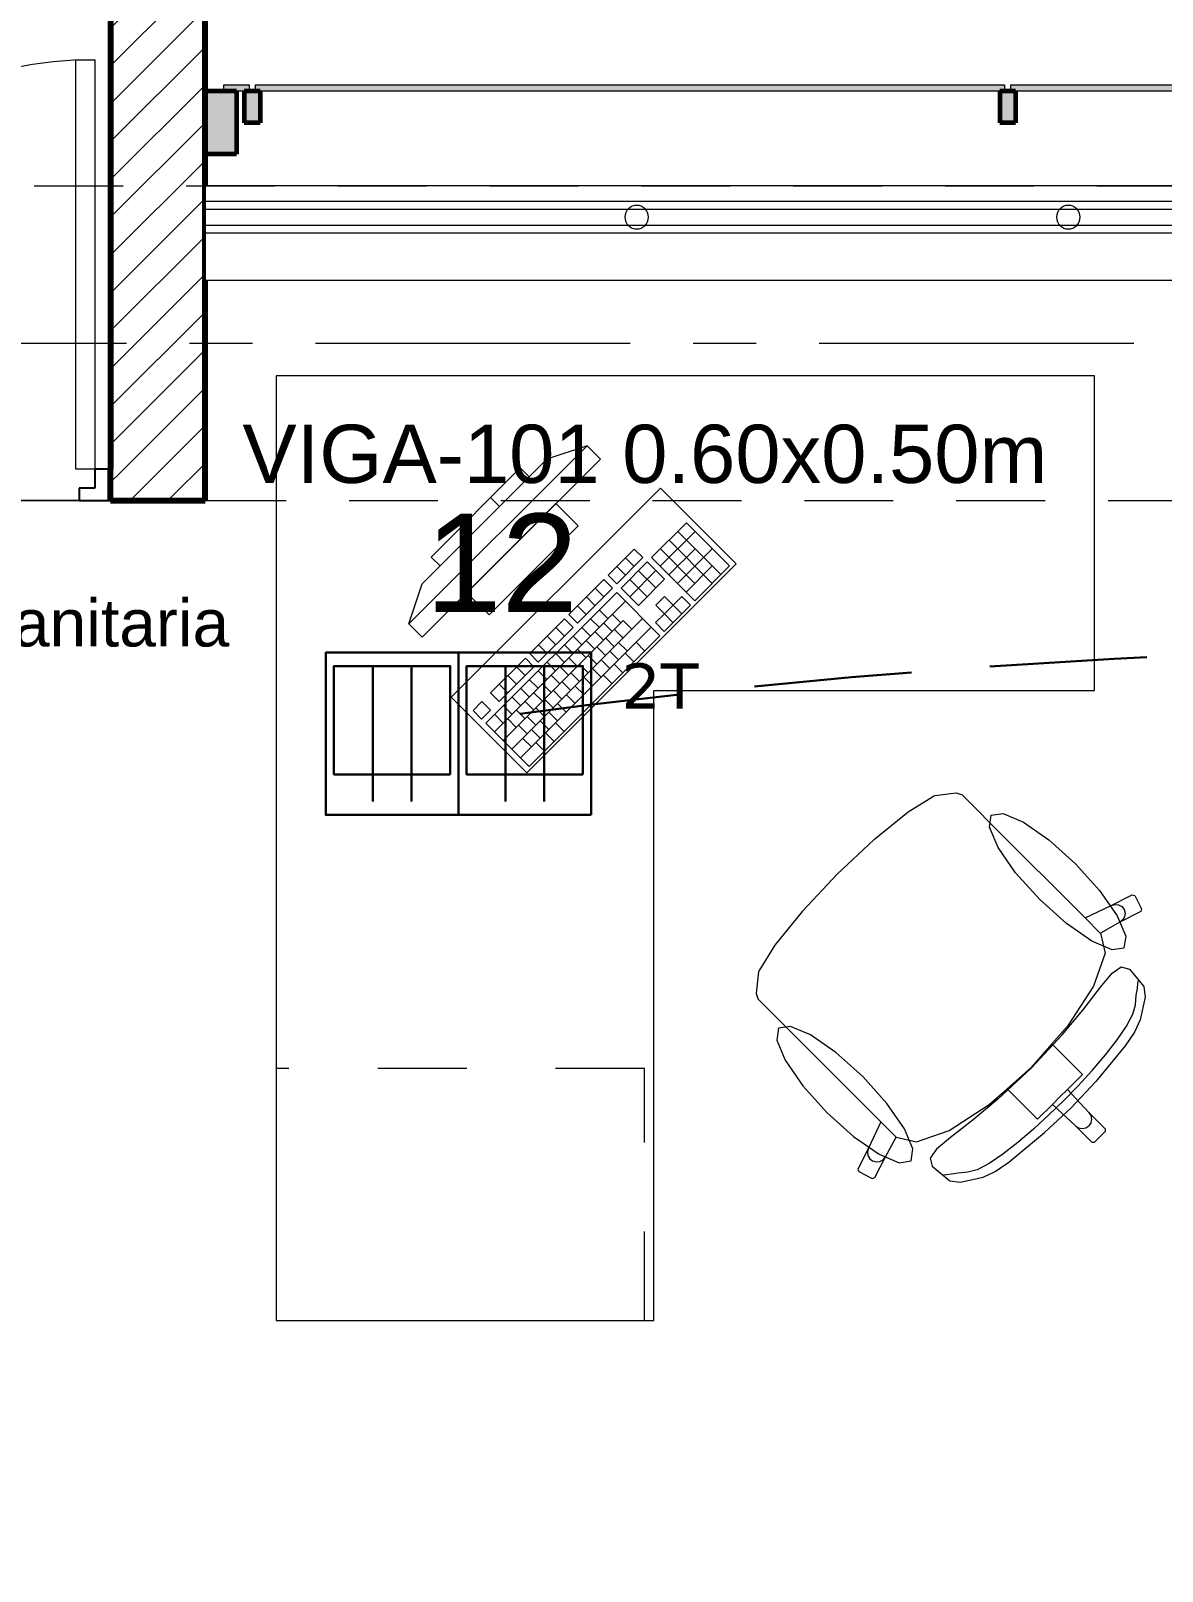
# Model space of a CAD drawing. Header units: inches. Extents: x -19 to 5698, y -728 to 92.
# Drawn here: x 103.493 to 105.29, y 37.7 to 40.146 of the extents above; entities that cross this region are included whole.
import ezdxf

# ---------------------------------------------------------------- set-up
doc = ezdxf.new("R2010")
doc.units = ezdxf.units.IN
doc.header["$MEASUREMENT"] = 0
doc.set_wipeout_variables(frame=1)
doc.header["$PDMODE"] = 1
for name, pattern in [('HIDDEN', [0.375, 0.25, -0.125]), ('Hidden Line', [0.195611, 0.141111, -0.0545]), ('Punto & Raya', [0.65, 0.5, -0.075, 0, -0.075]), ('Rayas', [0.282222, 0.141111, -0.141111]), ('Wipeout_Contour', [1, 0, -1])]:
    doc.linetypes.add(name, pattern=pattern)
doc.layers.get('0').update_dxf_attribs({"color": 61})
doc.layers.add('00 conduct tomacorr', color=120, linetype='HIDDEN', lineweight=30)
doc.layers.add('00 IE LUZ EMERGENCIA', color=253, linetype='Continuous', lineweight=0)
for name, color, linetype in [('02 _ ARQ _ ALB _ Cotas Ejes', 7, 'Continuous'), ('02 _ ARQ _ ALB _ Ejes Generales', 251, 'Continuous'), ('02 _ ARQ _ ZON _ Espacio.3D', 7, 'Continuous'), ('08 _ STR _ EXT _ 07 Losa Aligerada', 7, 'Continuous'), ('08 _ STR _ EXT _ 09 Vigas', 251, 'Continuous'), ('Acabado - Muros', 7, 'Continuous'), ('Estructura - 04 MURO', 7, 'Continuous'), ('Interior - Escaleras & Barandillas', 7, 'Continuous'), ('Interior - Mobiliario', 7, 'Continuous'), ('Notas - Etiquetas', 7, 'Continuous')]:
    doc.layers.add(name, color=color, linetype=linetype)
doc.styles.add('Annotative', font='arial.ttf')
doc.styles.add('Estilo_Generado_4', font='swisse.ttf')
doc.dimstyles.new('Estilo_Generado__15', dxfattribs={"dimtxt": 0.125, "dimasz": 0.095, "dimexe": 0.18, "dimexo": 0.003, "dimgap": 0, "dimtad": 0, "dimtih": 1, "dimtoh": 1, "dimzin": 0, "dimdsep": 46, "dimtxsty": 'Estilo_Generado_4', "dimblk": 'ARROWHEAD_6', "dimblk1": 'ARROWHEAD_6', "dimblk2": 'ARROWHEAD_6', "dimcen": 0.09, "dimclrd": 144, "dimclre": 144, "dimclrt": 7, "dimadec": 0, "dimazin": 0, "dimtfac": 1, "dimtdec": 4, "dimtmove": 0, "dimatfit": 3, "dimfxl": 1, "dimtolj": 1, "dimtzin": 0, "dimarcsym": 0})
doc.dimstyles.new('Estilo_Generado__8', dxfattribs={"dimtxt": 0.18, "dimasz": 0.0912, "dimexe": 0.18, "dimexo": 0.0625, "dimgap": 0, "dimtad": 0, "dimtih": 1, "dimtoh": 1, "dimdec": 4, "dimzin": 0, "dimdsep": 46, "dimcen": 0.09, "dimadec": 0, "dimazin": 0, "dimtfac": 1, "dimtdec": 4, "dimtmove": 0, "dimatfit": 3, "dimldrblk": 'ARROWHEAD_5', "dimfxl": 1, "dimtolj": 1, "dimtzin": 0, "dimarcsym": 0})
pattern_1 = [(45, (92.500015, 6e-09), (-0.03005204, 0.03005204), [])]

# ---------------------------------------------------------------- blocks, each defined once
blk = doc.blocks.new('ARROWHEAD_6')
at = {"color": 0, "linetype": 'Continuous', "lineweight": 0}
for p, q in [((-0.5, -0.5), (0.5, 0.5)), ((0, 0), (-1, 0))]:
    blk.add_line(p, q, dxfattribs=at)
blk = doc.blocks.new('*D82', base_point=(804.059, 0))
at = {"layer": '02 _ ARQ _ ALB _ Cotas Ejes', "color": 144, "linetype": 'Continuous', "lineweight": -2, "transparency": 16777216}
for p, q in [((101.82, 39.653), (101.82, 45.8378)), ((108.8199, 39.653), (108.8199, 45.8378)), ((101.915, 45.6578), (105.0886, 45.6578)), ((108.7249, 45.6578), (105.476, 45.6578))]:
    blk.add_line(p, q, dxfattribs=at)
at = {"layer": 'Defpoints', "color": 0, "linetype": 'Continuous', "transparency": 16777216}
for p in [(108.8199, 45.6578), (101.82, 39.65), (108.8199, 39.65)]:
    blk.add_point(p, dxfattribs=at)
at = {"layer": '02 _ ARQ _ ALB _ Cotas Ejes', "color": 144, "linetype": 'Continuous', "lineweight": -2, "transparency": 16777216, "xscale": 0.095, "yscale": 0.095, "zscale": 0.095, "rotation": 180}
blk.add_blockref('ARROWHEAD_6', (101.82, 45.6578), dxfattribs=at)
at = {"layer": '02 _ ARQ _ ALB _ Cotas Ejes', "color": 144, "linetype": 'Continuous', "lineweight": -2, "transparency": 16777216, "xscale": 0.095, "yscale": 0.095, "zscale": 0.095}
blk.add_blockref('ARROWHEAD_6', (108.8199, 45.6578), dxfattribs=at)
at = {"layer": '02 _ ARQ _ ALB _ Cotas Ejes', "color": 7, "linetype": 'Continuous', "lineweight": 13, "transparency": 16777216, "insert": (105.2823, 45.6578), "char_height": 0.125, "attachment_point": 5, "style": 'Estilo_Generado_4'}
blk.add_mtext('\\A1;7.00', dxfattribs=at)
blk = doc.blocks.new('*D88', base_point=(804.059, 0))
at = {"layer": '02 _ ARQ _ ALB _ Cotas Ejes', "color": 144, "linetype": 'Continuous', "lineweight": -2, "transparency": 16777216}
for p, q in [((101.57, 39.903), (101.57, 45.4088)), ((144.07, 39.903), (144.07, 45.4088)), ((101.665, 45.2288), (122.5203, 45.2288)), ((143.975, 45.2288), (123.0254, 45.2288))]:
    blk.add_line(p, q, dxfattribs=at)
at = {"layer": 'Defpoints', "color": 0, "linetype": 'Continuous', "transparency": 16777216}
for p in [(144.07, 45.2288), (101.57, 39.9), (144.07, 39.9)]:
    blk.add_point(p, dxfattribs=at)
at = {"layer": '02 _ ARQ _ ALB _ Cotas Ejes', "color": 144, "linetype": 'Continuous', "lineweight": -2, "transparency": 16777216, "xscale": 0.095, "yscale": 0.095, "zscale": 0.095, "rotation": 180}
blk.add_blockref('ARROWHEAD_6', (101.57, 45.2288), dxfattribs=at)
at = {"layer": '02 _ ARQ _ ALB _ Cotas Ejes', "color": 144, "linetype": 'Continuous', "lineweight": -2, "transparency": 16777216, "xscale": 0.095, "yscale": 0.095, "zscale": 0.095}
blk.add_blockref('ARROWHEAD_6', (144.07, 45.2288), dxfattribs=at)
at = {"layer": '02 _ ARQ _ ALB _ Cotas Ejes', "color": 7, "linetype": 'Continuous', "lineweight": 13, "transparency": 16777216, "insert": (122.7728, 45.2288), "char_height": 0.125, "attachment_point": 5, "style": 'Estilo_Generado_4'}
blk.add_mtext('\\A1;42.50', dxfattribs=at)
blk = doc.blocks.new('ARROWHEAD_5')
at = {"linetype": 'Continuous', "lineweight": 0}
blk.add_hatch(color=0, dxfattribs=at).paths.add_polyline_path([(-1, 0.2679), (0, 0), (-1, -0.2679)])
at = {"color": 0, "linetype": 'Continuous', "lineweight": 0}
blk.add_line((0, 0), (-1, 0), dxfattribs=at)
blk = doc.blocks.new('CAJA POP UP 6 MODULOS')
at = {"layer": '00 conduct tomacorr', "linetype": 'Continuous'}
for p, q in [((-0.095, -0.165), (-0.095, -0.0151)), ((-0.052, -0.165), (-0.052, -0.0151)), ((0.052, -0.165), (0.052, -0.0151)), ((0.095, -0.165), (0.095, -0.0151)), ((0, -0.165), (0, -0.18))]:
    blk.add_line(p, q, dxfattribs=at)
for points in [[(-0.147, 0), (0.147, 0), (0.147, -0.18), (-0.147, -0.18)], [(0, 0), (0.147, 0), (0.147, -0.18), (0, -0.18)]]:
    blk.add_lwpolyline(points, close=True, dxfattribs=at)
for points in [[(-0.138, -0.045), (-0.009, -0.045), (-0.009, -0.165), (-0.138, -0.165), (-0.138, -0.045)], [(0.009, -0.045), (0.138, -0.045), (0.138, -0.165), (0.009, -0.165), (0.009, -0.045)]]:
    blk.add_lwpolyline(points, dxfattribs=at)
at = {"color": 1, "insert": (-0.1807, -0.168), "char_height": 0.05, "attachment_point": 1, "rotation": 180}
blk.add_mtext_dynamic_manual_height_columns('{\\fVerdana|b0|i0|c0|p34;2T}', width=0.000481, gutter_width=0.1561, heights=[0], dxfattribs=at)

msp = doc.modelspace()

# ---------------------------------------------------------------- hatches: boundary and pattern name
at = {"layer": 'Acabado - Muros', "linetype": 'Continuous', "lineweight": 0}
for points in [[(103.8201, 39.95), (103.8201, 40.05), (103.7701, 40.05), (103.7701, 39.95)], [(103.8575, 40), (103.8575, 40.05), (103.8325, 40.05), (103.8325, 40)], [(105.0575, 40), (105.0575, 40.05), (105.0325, 40.05), (105.0325, 40)]]:
    msp.add_hatch(color=254, dxfattribs=at).paths.add_polyline_path(points)
at = {"layer": 'Acabado - Muros', "linetype": 'Continuous', "lineweight": 9}
for points in [[(103.84, 40.06), (103.8001, 40.06), (103.8001, 40.05), (103.84, 40.05)], [(105.04, 40.06), (103.85, 40.06), (103.85, 40.05), (105.04, 40.05)], [(106.24, 40.06), (105.05, 40.06), (105.05, 40.05), (106.24, 40.05)]]:
    msp.add_hatch(color=250, dxfattribs=at).paths.add_polyline_path(points)

# ---------------------------------------------------------------- linework, layer by layer
at = {"layer": '00 conduct tomacorr'}
for centre, radius, start, end in [((105.8416, 27.2191), 11.9463, 81.96904, 98.03096), ((100.1323, 34.5492), 3.907, 5.8876, 84.3051)]:
    msp.add_arc(centre, radius, start, end, dxfattribs=at)
at = {"layer": '02 _ ARQ _ ZON _ Espacio.3D', "color": 254, "linetype": 'Continuous', "lineweight": 0, "flags": 128}
msp.add_lwpolyline([(103.6201, 40.95), (101.72, 40.95), (101.72, 39.9), (102.47, 39.9), (102.47, 39.45), (102.9201, 39.45), (102.9201, 39.4), (103.6201, 39.4), (103.6201, 39.9)], close=True, dxfattribs=at)
msp.add_lwpolyline([(109.0699, 39), (108.5699, 39), (108.5698, 39.75), (103.77, 39.75), (103.7701, 39.4), (102.07, 39.4), (102.07, 37.7), (101.72, 37.7005), (101.72, 33.75), (100.82, 33.75), (100.82, 29.75), (101.57, 29.75), (101.57, 30.7), (102.07, 30.7), (102.07, 30.2), (102.57, 30.2), (102.57, 29.7), (108.57, 29.7), (108.57, 31.0002), (112.57, 31.0001)], dxfattribs=at)
at = {"layer": '08 _ STR _ EXT _ 07 Losa Aligerada', "color": 7, "linetype": 'Continuous', "lineweight": 18, "flags": 128}
msp.add_lwpolyline([(108.7699, 43.8736), (108.7699, 39.9), (103.6201, 39.9), (103.6201, 40.95), (100.52, 40.95), (100.52, 37.7), (101.57, 37.7), (101.57, 33.9), (100.67, 33.9), (100.67, 27.9392), (100.17, 27.9392), (100.17, 5.8), (117.7353, 5.8)], dxfattribs=at)
at = {"layer": 'Acabado - Muros', "color": 7, "linetype": 'Continuous', "lineweight": 60}
for p, q in [((103.8201, 40.05), (103.7701, 40.05)), ((103.7701, 40.05), (103.7701, 39.95)), ((103.8201, 40.05), (103.8201, 39.95)), ((103.8575, 40.05), (103.8325, 40.05)), ((103.8325, 40.05), (103.8325, 40)), ((103.8575, 40.05), (103.8575, 40)), ((105.0575, 40.05), (105.0325, 40.05)), ((105.0325, 40.05), (105.0325, 40)), ((105.0575, 40.05), (105.0575, 40)), ((103.8575, 40), (103.8325, 40)), ((105.0575, 40), (105.0325, 40)), ((103.8201, 39.95), (103.7701, 39.95))]:
    msp.add_line(p, q, dxfattribs=at)
at = {"layer": 'Acabado - Muros', "color": 7, "linetype": 'Continuous', "lineweight": 13, "flags": 128}
for points in [[(103.84, 40.06), (103.84, 40.05), (103.8001, 40.05), (103.8001, 40.06)], [(105.04, 40.06), (105.04, 40.05), (103.85, 40.05), (103.85, 40.06)], [(106.24, 40.06), (106.24, 40.05), (105.05, 40.05), (105.05, 40.06)]]:
    msp.add_lwpolyline(points, close=True, dxfattribs=at)
at = {"layer": 'Estructura - 04 MURO', "color": 165, "linetype": 'Continuous', "lineweight": 15}
for p, q in [((103.5651, 39.45), (103.5651, 40.1)), ((103.5651, 40.1), (103.5951, 40.1)), ((103.5951, 40.1), (103.5951, 39.45)), ((103.5951, 39.45), (103.5651, 39.45))]:
    msp.add_line(p, q, dxfattribs=at)
at = {"layer": 'Estructura - 04 MURO', "color": 165, "linetype": 'Continuous', "lineweight": 25}
for p, q in [((103.5951, 39.45), (103.5951, 39.42)), ((103.5951, 39.42), (103.5701, 39.42)), ((103.5701, 39.42), (103.5701, 39.4))]:
    msp.add_line(p, q, dxfattribs=at)
at = {"layer": 'Estructura - 04 MURO', "color": 165, "linetype": 'Continuous', "lineweight": 15}
msp.add_arc((103.5951, 39.45), 0.65, 90, 180, dxfattribs=at)
at = {"layer": 'Interior - Mobiliario', "color": 175, "linetype": 'Continuous', "lineweight": 13}
for p, q in [((104.3769, 39.4872), (104.094, 39.2043)), ((104.3769, 39.4872), (104.3132, 39.466)), ((104.3981, 39.466), (104.3769, 39.4872)), ((104.1152, 39.1831), (104.3981, 39.466)), ((104.1152, 39.268), (104.3132, 39.466)), ((104.2708, 39.4518), (104.1294, 39.3104)), ((104.1435, 39.2963), (104.2849, 39.4377)), ((104.2849, 39.4377), (104.2708, 39.4518)), ((104.3274, 39.3953), (104.186, 39.2538)), ((104.2378, 39.3905), (104.2237, 39.4047)), ((104.3627, 39.3599), (104.3274, 39.3953)), ((104.1907, 39.3434), (104.1765, 39.3575)), ((104.2213, 39.2185), (104.3627, 39.3599)), ((104.5348, 39.3649), (104.4794, 39.3095)), ((104.6034, 39.2963), (104.5348, 39.3649)), ((104.4932, 39.2958), (104.5485, 39.3512)), ((104.5757, 39.2686), (104.5071, 39.3372)), ((104.5896, 39.2825), (104.521, 39.351)), ((104.1294, 39.3104), (104.1435, 39.2963)), ((104.4519, 39.3231), (104.4104, 39.2816)), ((104.4241, 39.2679), (104.4657, 39.3094)), ((104.4518, 39.2956), (104.4381, 39.3093)), ((104.4657, 39.3094), (104.4519, 39.3231)), ((104.4794, 39.3095), (104.548, 39.2409)), ((104.5481, 39.2685), (104.4933, 39.3233)), ((104.5069, 39.2821), (104.5484, 39.3236)), ((104.5206, 39.2683), (104.576, 39.3237)), ((104.438, 39.2817), (104.4243, 39.2954)), ((104.4725, 39.3026), (104.431, 39.261)), ((104.4447, 39.2473), (104.4862, 39.2888)), ((104.4861, 39.2613), (104.4587, 39.2887)), ((104.4999, 39.2751), (104.4725, 39.3026)), ((104.5343, 39.2546), (104.5758, 39.2962)), ((104.548, 39.2409), (104.6034, 39.2963)), ((104.094, 39.2043), (104.1152, 39.268)), ((104.4035, 39.2747), (104.3481, 39.2193)), ((104.3618, 39.2056), (104.4172, 39.2609)), ((104.4033, 39.2471), (104.3896, 39.2608)), ((104.4172, 39.2609), (104.4035, 39.2747)), ((104.4104, 39.2816), (104.4241, 39.2679)), ((104.431, 39.261), (104.4584, 39.2336)), ((104.4722, 39.2474), (104.4448, 39.2749)), ((104.4584, 39.2336), (104.4999, 39.2751)), ((104.186, 39.2538), (104.2213, 39.2185)), ((104.4241, 39.2541), (104.2163, 39.0464)), ((104.2301, 39.0327), (104.4378, 39.2404)), ((104.3895, 39.2333), (104.3758, 39.247)), ((104.4926, 39.1855), (104.4241, 39.2541)), ((104.4998, 39.2476), (104.486, 39.2337)), ((104.5135, 39.2339), (104.4998, 39.2476)), ((104.5274, 39.2477), (104.5135, 39.2339)), ((104.5411, 39.234), (104.5274, 39.2477)), ((104.2575, 39.0052), (104.4652, 39.2129)), ((104.3412, 39.2123), (104.2858, 39.157)), ((104.3549, 39.1986), (104.3412, 39.2123)), ((104.3481, 39.2193), (104.3618, 39.2056)), ((104.3757, 39.2194), (104.3619, 39.2331)), ((104.3962, 39.1988), (104.3825, 39.2125)), ((104.4101, 39.2127), (104.3964, 39.2264)), ((104.4307, 39.2059), (104.417, 39.2196)), ((104.4997, 39.22), (104.4858, 39.2062)), ((104.486, 39.2337), (104.4997, 39.22)), ((104.4995, 39.1924), (104.5411, 39.234)), ((104.4997, 39.22), (104.5135, 39.2339)), ((104.5134, 39.2063), (104.4997, 39.22)), ((104.5272, 39.2201), (104.5135, 39.2339)), ((104.094, 39.2043), (104.1152, 39.1831)), ((104.2438, 39.0189), (104.4342, 39.2094)), ((104.2712, 38.9915), (104.4789, 39.1992)), ((104.2995, 39.1432), (104.3549, 39.1986)), ((104.341, 39.1848), (104.3273, 39.1985)), ((104.3824, 39.185), (104.3687, 39.1987)), ((104.403, 39.1782), (104.3893, 39.1919)), ((104.4169, 39.192), (104.4031, 39.2058)), ((104.434, 39.1818), (104.4203, 39.1955)), ((104.4479, 39.1956), (104.4342, 39.2094)), ((104.4858, 39.2062), (104.4995, 39.1924)), ((104.2849, 38.9778), (104.4926, 39.1855)), ((104.3133, 39.1571), (104.2996, 39.1708)), ((104.3272, 39.1709), (104.3135, 39.1847)), ((104.3547, 39.1573), (104.341, 39.171)), ((104.3685, 39.1711), (104.3548, 39.1849)), ((104.3753, 39.1505), (104.3616, 39.1642)), ((104.3892, 39.1643), (104.3755, 39.1781)), ((104.4063, 39.1541), (104.3926, 39.1678)), ((104.4202, 39.1679), (104.4065, 39.1817)), ((104.4408, 39.1612), (104.4271, 39.1749)), ((104.4684, 39.1613), (104.4547, 39.175)), ((104.2789, 39.15), (104.2235, 39.0946)), ((104.2926, 39.1363), (104.2789, 39.15)), ((104.2858, 39.157), (104.2995, 39.1432)), ((104.327, 39.1296), (104.3133, 39.1433)), ((104.3408, 39.1434), (104.3271, 39.1572)), ((104.3615, 39.1367), (104.3478, 39.1504)), ((104.3786, 39.1264), (104.3649, 39.1401)), ((104.3925, 39.1402), (104.3788, 39.154)), ((104.4131, 39.1335), (104.3994, 39.1472)), ((104.427, 39.1473), (104.4133, 39.161)), ((104.4338, 39.1267), (104.4201, 39.1404)), ((104.4511, 39.144), (104.4374, 39.1577)), ((104.2372, 39.0809), (104.2926, 39.1363)), ((104.2649, 39.1086), (104.2512, 39.1223)), ((104.2787, 39.1225), (104.265, 39.1362)), ((104.2993, 39.1019), (104.2856, 39.1156)), ((104.3131, 39.1157), (104.2994, 39.1295)), ((104.3338, 39.109), (104.3201, 39.1227)), ((104.3476, 39.1228), (104.3339, 39.1365)), ((104.3509, 39.0987), (104.3372, 39.1124)), ((104.3648, 39.1126), (104.3511, 39.1263)), ((104.3854, 39.1058), (104.3717, 39.1195)), ((104.3993, 39.1196), (104.3856, 39.1333)), ((104.4165, 39.1094), (104.4027, 39.1231)), ((104.2235, 39.0946), (104.2372, 39.0809)), ((104.251, 39.0948), (104.2373, 39.1085)), ((104.2716, 39.0742), (104.2579, 39.0879)), ((104.2854, 39.0881), (104.2717, 39.1018)), ((104.3061, 39.0813), (104.2924, 39.095)), ((104.3199, 39.0951), (104.3062, 39.1088)), ((104.3371, 39.0849), (104.3234, 39.0986)), ((104.3577, 39.0781), (104.344, 39.0918)), ((104.3716, 39.0919), (104.3579, 39.1056)), ((104.2096, 39.0808), (104.1958, 39.0669)), ((104.1958, 39.0669), (104.2095, 39.0532)), ((104.2095, 39.0532), (104.2233, 39.0671)), ((104.2233, 39.0671), (104.2096, 39.0808)), ((104.2577, 39.0604), (104.244, 39.0741)), ((104.2784, 39.0536), (104.2647, 39.0673)), ((104.2922, 39.0674), (104.2785, 39.0811)), ((104.3094, 39.0572), (104.2957, 39.0709)), ((104.3233, 39.071), (104.3095, 39.0847)), ((104.33, 39.0504), (104.3163, 39.0641)), ((104.3439, 39.0642), (104.3302, 39.0779)), ((104.2163, 39.0464), (104.2849, 38.9778)), ((104.2439, 39.0465), (104.2302, 39.0602)), ((104.2645, 39.0397), (104.2508, 39.0534)), ((104.2817, 39.0295), (104.268, 39.0432)), ((104.2956, 39.0433), (104.2818, 39.057)), ((104.3162, 39.0365), (104.3025, 39.0502)), ((104.3403, 39.0332), (104.3266, 39.0469)), ((104.2885, 39.0088), (104.2748, 39.0225)), ((104.3023, 39.0227), (104.2886, 39.0364)), ((104.3091, 39.002), (104.2954, 39.0158)), ((104.3247, 39.0176), (104.311, 39.0313)), ((104.8872, 38.906), (104.9272, 38.9309)), ((104.9272, 38.9309), (104.9293, 38.9318)), ((104.9293, 38.9318), (104.9633, 38.9358)), ((104.9633, 38.9358), (104.9726, 38.9329)), ((104.9726, 38.9329), (104.9945, 38.9109)), ((104.8335, 38.8624), (104.8872, 38.906)), ((104.9945, 38.9109), (105.02, 38.8854)), ((105.02, 38.8854), (105.1679, 38.7376)), ((104.7743, 38.8069), (104.8327, 38.8617)), ((104.8327, 38.8617), (104.8335, 38.8624)), ((104.7743, 38.8069), (104.7195, 38.7485)), ((105.2096, 38.7572), (105.2427, 38.7741)), ((105.2427, 38.7741), (105.2468, 38.7728)), ((105.2468, 38.7728), (105.2576, 38.7515)), ((104.7188, 38.7477), (104.6753, 38.694)), ((104.7195, 38.7485), (104.7188, 38.7477)), ((105.1679, 38.7376), (105.2096, 38.7572)), ((105.2096, 38.7572), (105.2153, 38.7588)), ((105.2153, 38.7588), (105.2211, 38.7581)), ((105.2211, 38.7581), (105.2262, 38.7553)), ((105.2563, 38.7474), (105.2232, 38.7304)), ((105.2262, 38.7553), (105.2298, 38.7507)), ((105.2298, 38.7507), (105.2314, 38.745)), ((105.2576, 38.7515), (105.2563, 38.7474)), ((105.1921, 38.7133), (105.1679, 38.7376)), ((105.2232, 38.7304), (105.1922, 38.7131)), ((105.2278, 38.7341), (105.2232, 38.7304)), ((105.2307, 38.7392), (105.2278, 38.7341)), ((105.2314, 38.745), (105.2307, 38.7392)), ((105.1921, 38.7133), (105.1922, 38.7131)), ((105.1922, 38.7131), (105.1996, 38.6812)), ((104.6753, 38.694), (104.6503, 38.654)), ((105.1996, 38.6812), (105.1813, 38.6292)), ((104.6494, 38.6519), (104.6454, 38.6179)), ((104.6503, 38.654), (104.6494, 38.6519)), ((105.1924, 38.6272), (105.211, 38.6494)), ((105.211, 38.6494), (105.2253, 38.6595)), ((105.2253, 38.6595), (105.2383, 38.6561)), ((105.2383, 38.6561), (105.2614, 38.6282)), ((105.1813, 38.6292), (105.1399, 38.5654)), ((105.1645, 38.591), (105.1924, 38.6272)), ((105.249, 38.6147), (105.251, 38.6254)), ((105.251, 38.6254), (105.2518, 38.6335)), ((105.2518, 38.6335), (105.2526, 38.638)), ((105.2614, 38.6282), (105.2633, 38.6114)), ((104.6454, 38.6179), (104.6483, 38.6087)), ((104.6483, 38.6087), (104.6703, 38.5867)), ((105.2439, 38.5845), (105.2478, 38.5993)), ((105.2478, 38.5993), (105.249, 38.6147)), ((105.2633, 38.6114), (105.2556, 38.5753)), ((104.6703, 38.5867), (104.6958, 38.5612)), ((105.1318, 38.5517), (105.1645, 38.591)), ((105.234, 38.5657), (105.2439, 38.5845)), ((105.2556, 38.5753), (105.2466, 38.5561)), ((104.6958, 38.5612), (104.8436, 38.4133)), ((105.0823, 38.4989), (105.1318, 38.5517)), ((105.1399, 38.5654), (105.1151, 38.5372)), ((105.2191, 38.5439), (105.234, 38.5657)), ((105.2466, 38.5561), (105.2317, 38.5344)), ((105.1151, 38.5372), (105.0818, 38.4994)), ((105.1151, 38.5372), (105.1425, 38.5099)), ((105.2317, 38.5344), (105.1849, 38.4777)), ((105.2005, 38.52), (105.2191, 38.5439)), ((105.1425, 38.5099), (105.1637, 38.4887)), ((105.1794, 38.4953), (105.2005, 38.52)), ((105.0823, 38.4989), (105.0295, 38.4495)), ((105.044, 38.4661), (105.0818, 38.4994)), ((105.1637, 38.4887), (105.14, 38.4651)), ((105.1849, 38.4777), (105.1457, 38.4355)), ((105.1568, 38.4707), (105.1794, 38.4953)), ((105.0158, 38.4413), (105.044, 38.4661)), ((105.044, 38.4661), (105.0713, 38.4387)), ((105.1161, 38.4412), (105.1281, 38.4531)), ((105.14, 38.4651), (105.1281, 38.4531)), ((105.134, 38.4472), (105.1568, 38.4707)), ((105.14, 38.4651), (105.174, 38.4286)), ((104.952, 38.3999), (105.0158, 38.4413)), ((105.0295, 38.4495), (104.9902, 38.4167)), ((105.0713, 38.4387), (105.0925, 38.4176)), ((105.0925, 38.4176), (105.1161, 38.4412)), ((105.1035, 38.3964), (105.1457, 38.4355)), ((105.134, 38.4472), (105.1105, 38.4244)), ((105.1161, 38.4412), (105.1527, 38.4072)), ((105.174, 38.4286), (105.1772, 38.4237)), ((105.174, 38.4286), (105.2001, 38.4025)), ((104.8436, 38.4133), (104.8241, 38.3716)), ((104.8679, 38.3891), (104.8436, 38.4133)), ((104.9902, 38.4167), (104.954, 38.3888)), ((105.1105, 38.4244), (105.0859, 38.4018)), ((105.1527, 38.4072), (105.1575, 38.404)), ((105.1527, 38.4072), (105.1787, 38.3811)), ((105.1575, 38.404), (105.1633, 38.4029)), ((105.1633, 38.4029), (105.169, 38.404)), ((105.169, 38.404), (105.1739, 38.4073)), ((105.1772, 38.4122), (105.1739, 38.4073)), ((105.1772, 38.4237), (105.1784, 38.4179)), ((105.1784, 38.4179), (105.1772, 38.4122)), ((104.8508, 38.358), (104.8681, 38.3891)), ((104.8679, 38.3891), (104.8681, 38.3891)), ((104.8681, 38.3891), (104.9, 38.3816)), ((104.9, 38.3816), (104.952, 38.3999)), ((104.954, 38.3888), (104.9318, 38.3702)), ((105.0612, 38.3807), (105.0373, 38.3621)), ((105.0468, 38.3495), (105.1035, 38.3964)), ((105.0859, 38.4018), (105.0612, 38.3807)), ((105.1787, 38.3811), (105.183, 38.3811)), ((105.183, 38.3811), (105.1915, 38.3897)), ((105.2001, 38.3982), (105.1915, 38.3897)), ((105.2001, 38.4025), (105.2001, 38.3982)), ((104.8241, 38.3716), (104.8071, 38.3385)), ((104.8241, 38.3716), (104.8224, 38.3659)), ((104.8224, 38.3659), (104.8231, 38.3601)), ((104.8231, 38.3601), (104.8259, 38.355)), ((104.8259, 38.355), (104.8305, 38.3514)), ((104.8338, 38.3249), (104.8508, 38.358)), ((104.8471, 38.3534), (104.8508, 38.358)), ((104.9318, 38.3702), (104.9217, 38.3559)), ((104.9217, 38.3559), (104.9252, 38.343)), ((105.0373, 38.3621), (105.0155, 38.3472)), ((104.8071, 38.3385), (104.8084, 38.3344)), ((104.8084, 38.3344), (104.8297, 38.3236)), ((104.8305, 38.3514), (104.8362, 38.3498)), ((104.8362, 38.3498), (104.842, 38.3505)), ((104.842, 38.3505), (104.8471, 38.3534)), ((104.9252, 38.343), (104.953, 38.3198)), ((104.9558, 38.3302), (104.9477, 38.3294)), ((104.9665, 38.3322), (104.9558, 38.3302)), ((104.9819, 38.3334), (104.9665, 38.3322)), ((104.9967, 38.3373), (104.9819, 38.3334)), ((105.0155, 38.3472), (104.9967, 38.3373)), ((105.0059, 38.3256), (105.0251, 38.3346)), ((105.0251, 38.3346), (105.0468, 38.3495)), ((104.8297, 38.3236), (104.8338, 38.3249)), ((104.9477, 38.3294), (104.9432, 38.3286)), ((104.953, 38.3198), (104.9698, 38.3179)), ((104.9698, 38.3179), (105.0059, 38.3256))]:
    msp.add_line(p, q, dxfattribs=at)
at = {"layer": 'Interior - Mobiliario', "color": 175, "linetype": 'Rayas', "lineweight": 13}
for p, q in [((104.4679, 38.4983), (103.8829, 38.4983)), ((104.4679, 38.0983), (104.4679, 38.4983))]:
    msp.add_line(p, q, dxfattribs=at)
at = {"layer": 'Interior - Mobiliario', "color": 175, "linetype": 'Continuous', "lineweight": 13, "flags": 128}
for points in [[(103.8829, 39.5983), (103.8829, 38.0983), (104.4829, 38.0983), (104.4829, 39.0983), (105.1829, 39.0983), (105.1829, 39.5983)], [(104.1612, 39.0877), (104.2814, 38.9675), (104.6138, 39.2998), (104.4935, 39.42)], [(105.1528, 38.8234), (105.1909, 38.7809), (105.219, 38.7405), (105.2326, 38.7084), (105.2297, 38.6895), (105.2108, 38.6867), (105.1787, 38.7003), (105.1383, 38.7283), (105.0959, 38.7664), (105.0577, 38.8089), (105.0297, 38.8493), (105.0161, 38.8813), (105.019, 38.9003), (105.0379, 38.9031), (105.0699, 38.8895), (105.1103, 38.8615)], [(104.7579, 38.4284), (104.8003, 38.3903), (104.8407, 38.3623), (104.8728, 38.3486), (104.8917, 38.3515), (104.8946, 38.3704), (104.8809, 38.4025), (104.8529, 38.4429), (104.8148, 38.4854), (104.7723, 38.5235), (104.7319, 38.5515), (104.6999, 38.5651), (104.6809, 38.5623), (104.6781, 38.5433), (104.6917, 38.5113), (104.7197, 38.4709)]]:
    msp.add_lwpolyline(points, close=True, dxfattribs=at)

# ---------------------------------------------------------------- block references
at = {"layer": '00 conduct tomacorr', "xscale": 1.432830642179531, "yscale": 1.432830642179531, "zscale": 1.432830642179531, "rotation": 180}
msp.add_blockref('CAJA POP UP 6 MODULOS', (104.1726, 38.9008), dxfattribs=at)

# ---------------------------------------------------------------- texts
at = {"layer": '00 IE LUZ EMERGENCIA', "style": 'Annotative'}
msp.add_attdef('12', (104.1198, 39.2231), '', height=0.1562, dxfattribs=at)
at = {"layer": 'Notas - Etiquetas', "color": 171, "linetype": 'Continuous', "lineweight": 13, "insert": (103.8295, 39.4267), "char_height": 0.0925, "attachment_point": 7, "style": 'Estilo_Generado_4'}
msp.add_mtext('\\A1;{\\pql;\\fSwis721 Ex BT|b0|i0|c0|p34;VIGA-101\\fSwis721 Ex BT|b0|i0|c0|p34; \\fSwis721 Ex BT|b0|i0|c0|p34;0.60\\fSwis721 Ex BT|b0|i0|c0|p34;x\\fSwis721 Ex BT|b0|i0|c0|p34;0.50\\fSwis721 Ex BT|b0|i0|c0|p34;m}', dxfattribs=at)
at = {"layer": 'Notas - Etiquetas', "color": 5, "linetype": 'Continuous', "lineweight": 35, "insert": (102.9467, 39.2053), "char_height": 0.075, "attachment_point": 4, "style": 'Estilo_Generado_4'}
msp.add_mtext('\\A1;{\\pql;\\fSwis721 Ex BT|b0|i0|c0|p34;Columna Sanitaria}', dxfattribs=at)

# ---------------------------------------------------------------- leaders
at = {"layer": 'Notas - Etiquetas', "color": 144, "linetype": 'Continuous', "lineweight": 13, "annotation_type": 0, "has_hookline": 1, "hookline_direction": 0, "text_width": 1.0171}
msp.add_leader([(102.3479, 39.2668), (102.7095, 39.2053), (102.9467, 39.2053)], dimstyle='Estilo_Generado__8', dxfattribs=at)

# ---------------------------------------------------------------- next in the draw order: wipeouts: each hides what was drawn before it
at = {"color": 254, "linetype": 'Wipeout_Contour', "lineweight": 0, "ltscale": 2449.019981}
msp.add_wipeout([(103.6201, 39.4), (103.7701, 39.4), (103.6201, 39.45)], dxfattribs=at).dxf.layer = 'Estructura - 04 MURO'

# ---------------------------------------------------------------- next in the draw order: hatches: boundary and pattern name
at = {"layer": 'Estructura - 04 MURO', "linetype": 'Continuous', "lineweight": 5}
h = msp.add_hatch(dxfattribs=at)
h.set_pattern_fill('LADRILLO_COMÚN_0002', color=250, style=0, pattern_type=2)
h.set_pattern_definition(pattern_1)
h.paths.add_polyline_path([(103.6201, 39.4), (103.7701, 39.4), (103.6201, 39.45)])

# ---------------------------------------------------------------- next in the draw order: wipeouts: each hides what was drawn before it
at = {"color": 254, "linetype": 'Wipeout_Contour', "lineweight": 0, "ltscale": 2449.019981}
msp.add_wipeout([(103.6201, 39.4), (103.7701, 39.4), (103.6201, 39.45)], dxfattribs=at).dxf.layer = 'Estructura - 04 MURO'

# ---------------------------------------------------------------- next in the draw order: hatches: boundary and pattern name
at = {"layer": 'Estructura - 04 MURO', "linetype": 'Continuous', "lineweight": 5}
h = msp.add_hatch(dxfattribs=at)
h.set_pattern_fill('LADRILLO_COMÚN_0002', color=250, style=0, pattern_type=2)
h.set_pattern_definition(pattern_1)
h.paths.add_polyline_path([(103.6201, 39.4), (103.7701, 39.4), (103.6201, 39.45)])

# ---------------------------------------------------------------- next in the draw order: wipeouts: each hides what was drawn before it
at = {"color": 254, "linetype": 'Wipeout_Contour', "lineweight": 0, "ltscale": 2449.019981}
msp.add_wipeout([(103.6201, 39.4), (103.7701, 39.4), (103.6201, 39.45)], dxfattribs=at).dxf.layer = 'Estructura - 04 MURO'

# ---------------------------------------------------------------- next in the draw order: hatches: boundary and pattern name
at = {"layer": 'Estructura - 04 MURO', "linetype": 'Continuous', "lineweight": 5}
h = msp.add_hatch(dxfattribs=at)
h.set_pattern_fill('LADRILLO_COMÚN_0002', color=250, style=0, pattern_type=2)
h.set_pattern_definition(pattern_1)
h.paths.add_polyline_path([(103.6201, 39.4), (103.7701, 39.4), (103.6201, 39.45)])

# ---------------------------------------------------------------- next in the draw order: wipeouts: each hides what was drawn before it
at = {"color": 254, "linetype": 'Wipeout_Contour', "lineweight": 0, "ltscale": 2449.019981}
msp.add_wipeout([(103.6201, 39.4), (103.7701, 39.4), (103.6201, 39.45)], dxfattribs=at).dxf.layer = 'Estructura - 04 MURO'

# ---------------------------------------------------------------- next in the draw order: hatches: boundary and pattern name
at = {"layer": 'Estructura - 04 MURO', "linetype": 'Continuous', "lineweight": 5}
h = msp.add_hatch(dxfattribs=at)
h.set_pattern_fill('LADRILLO_COMÚN_0002', color=250, style=0, pattern_type=2)
h.set_pattern_definition(pattern_1)
h.paths.add_polyline_path([(103.6201, 39.4), (103.7701, 39.4), (103.6201, 39.45)])

# ---------------------------------------------------------------- next in the draw order: wipeouts: each hides what was drawn before it
at = {"color": 254, "linetype": 'Wipeout_Contour', "lineweight": 0, "ltscale": 2448.221691}
msp.add_wipeout([(103.6201, 39.45), (103.7701, 39.4), (103.7701, 39.45)], dxfattribs=at).dxf.layer = 'Estructura - 04 MURO'

# ---------------------------------------------------------------- next in the draw order: hatches: boundary and pattern name
at = {"layer": 'Estructura - 04 MURO', "linetype": 'Continuous', "lineweight": 5}
h = msp.add_hatch(dxfattribs=at)
h.set_pattern_fill('LADRILLO_COMÚN_0002', color=250, style=0, pattern_type=2)
h.set_pattern_definition(pattern_1)
h.paths.add_polyline_path([(103.6201, 39.45), (103.7701, 39.4), (103.7701, 39.45)])

# ---------------------------------------------------------------- next in the draw order: linework, layer by layer
at = {"layer": '08 _ STR _ EXT _ 09 Vigas', "color": 251, "linetype": 'Hidden Line', "lineweight": 13, "true_color": 0x636466}
msp.add_line((102.07, 39.4), (108.57, 39.4), dxfattribs=at)
at = {"layer": 'Estructura - 04 MURO', "color": 165, "linetype": 'Continuous', "lineweight": 25}
msp.add_line((103.5701, 39.4), (103.6201, 39.4), dxfattribs=at)
at = {"layer": 'Estructura - 04 MURO', "color": 7, "linetype": 'Continuous', "lineweight": 80, "flags": 128}
msp.add_lwpolyline([(103.6201, 39.4), (103.7701, 39.4)], dxfattribs=at)

# ---------------------------------------------------------------- next in the draw order: wipeouts: each hides what was drawn before it
at = {"color": 254, "linetype": 'Wipeout_Contour', "lineweight": 0, "ltscale": 3264.980312}
msp.add_wipeout([(103.6201, 40.95), (103.6201, 39.45), (103.7701, 39.45), (103.7701, 40.95)], dxfattribs=at).dxf.layer = 'Estructura - 04 MURO'

# ---------------------------------------------------------------- next in the draw order: hatches: boundary and pattern name
at = {"layer": 'Estructura - 04 MURO', "linetype": 'Continuous', "lineweight": 5}
h = msp.add_hatch(dxfattribs=at)
h.set_pattern_fill('LADRILLO_COMÚN_0002', color=250, style=0, pattern_type=2)
h.set_pattern_definition(pattern_1)
h.paths.add_polyline_path([(103.6201, 40.95), (103.6201, 39.45), (103.7701, 39.45), (103.7701, 40.95)])

# ---------------------------------------------------------------- next in the draw order: linework, layer by layer
at = {"layer": '02 _ ARQ _ ALB _ Ejes Generales', "color": 251, "linetype": 'Punto & Raya', "lineweight": 13, "true_color": 0x636466}
msp.add_line((98.3454, 39.65), (147.07, 39.65), dxfattribs=at)
at = {"layer": 'Estructura - 04 MURO', "color": 165, "linetype": 'Continuous', "lineweight": 25}
for p, q in [((103.6201, 39.45), (103.5951, 39.45)), ((103.6201, 39.4), (103.6201, 39.45))]:
    msp.add_line(p, q, dxfattribs=at)
at = {"layer": 'Estructura - 04 MURO', "color": 7, "linetype": 'Continuous', "lineweight": 80}
msp.add_line((103.6201, 39.4), (103.6201, 39.45), dxfattribs=at)
msp.add_line((103.6201, 39.4), (103.6201, 39.45), dxfattribs=at)
msp.add_line((103.6201, 39.4), (103.6201, 39.45), dxfattribs=at)
at = {"layer": 'Estructura - 04 MURO', "color": 7, "linetype": 'Continuous', "lineweight": 80, "flags": 128}
for points in [[(103.6201, 40.95), (103.6201, 39.45)], [(103.7701, 39.4), (103.7701, 40.95)]]:
    msp.add_lwpolyline(points, dxfattribs=at)

# ---------------------------------------------------------------- next in the draw order: wipeouts: each hides what was drawn before it
at = {"color": 254, "linetype": 'Wipeout_Contour', "lineweight": 0, "ltscale": 3274.793145}
msp.add_wipeout([(108.5699, 39.9), (103.7701, 39.9), (103.7701, 39.75), (108.5699, 39.75)], dxfattribs=at).dxf.layer = 'Estructura - 04 MURO'

# ---------------------------------------------------------------- next in the draw order: linework, layer by layer
at = {"layer": '08 _ STR _ EXT _ 09 Vigas', "color": 251, "linetype": 'Hidden Line', "lineweight": 13, "true_color": 0x636466}
msp.add_line((101.57, 39.9), (144.07, 39.9), dxfattribs=at)
at = {"layer": 'Estructura - 04 MURO', "color": 7, "linetype": 'Continuous', "lineweight": 13, "flags": 128}
for points in [[(108.5699, 39.9), (103.7701, 39.9)], [(103.7701, 39.9), (103.7701, 39.75)], [(103.7701, 39.75), (108.5699, 39.75)]]:
    msp.add_lwpolyline(points, dxfattribs=at)
at = {"layer": 'Interior - Escaleras & Barandillas', "color": 161, "linetype": 'Continuous', "lineweight": 13, "flags": 128}
for points in [[(103.7701, 39.875), (103.7701, 39.825), (108.5699, 39.825), (108.5699, 39.875)], [(103.7701, 39.8625), (103.7701, 39.8375), (108.5699, 39.8375), (108.5699, 39.8625)], [(103.7701, 39.8625), (103.7701, 39.8375), (108.5699, 39.8375), (108.5699, 39.8625)], [(103.7701, 39.8625), (103.7701, 39.8375), (108.5699, 39.8375), (108.5699, 39.8625)]]:
    msp.add_lwpolyline(points, close=True, dxfattribs=at)
for points in [[(104.4558, 39.8313, 1), (104.4558, 39.8688, 1)], [(105.1414, 39.8313, 1), (105.1414, 39.8688, 1)]]:
    msp.add_lwpolyline(points, format="xyb", close=True, dxfattribs=at)

# ---------------------------------------------------------------- next in the draw order: dimensions: what is measured, and where the dimension line sits
at = {"layer": '02 _ ARQ _ ALB _ Cotas Ejes', "color": 144, "linetype": 'Continuous', "lineweight": 13}
for base, p1, p2, picture, middle in [((108.8199, 45.6578), (101.82, 39.65), (108.8199, 39.65), '*D82', (105.2823, 45.6578)), ((144.07, 45.2288), (101.57, 39.9), (144.07, 39.9), '*D88', (122.7728, 45.2288))]:
    dim = msp.add_linear_dim(base=base, p1=p1, p2=p2, dimstyle='Estilo_Generado__15', dxfattribs=at)
    dim.commit()
    dim.dimension.update_dxf_attribs({"geometry": picture, "text_midpoint": middle, "dimtype": 160})

doc.saveas('drawing.dxf')
